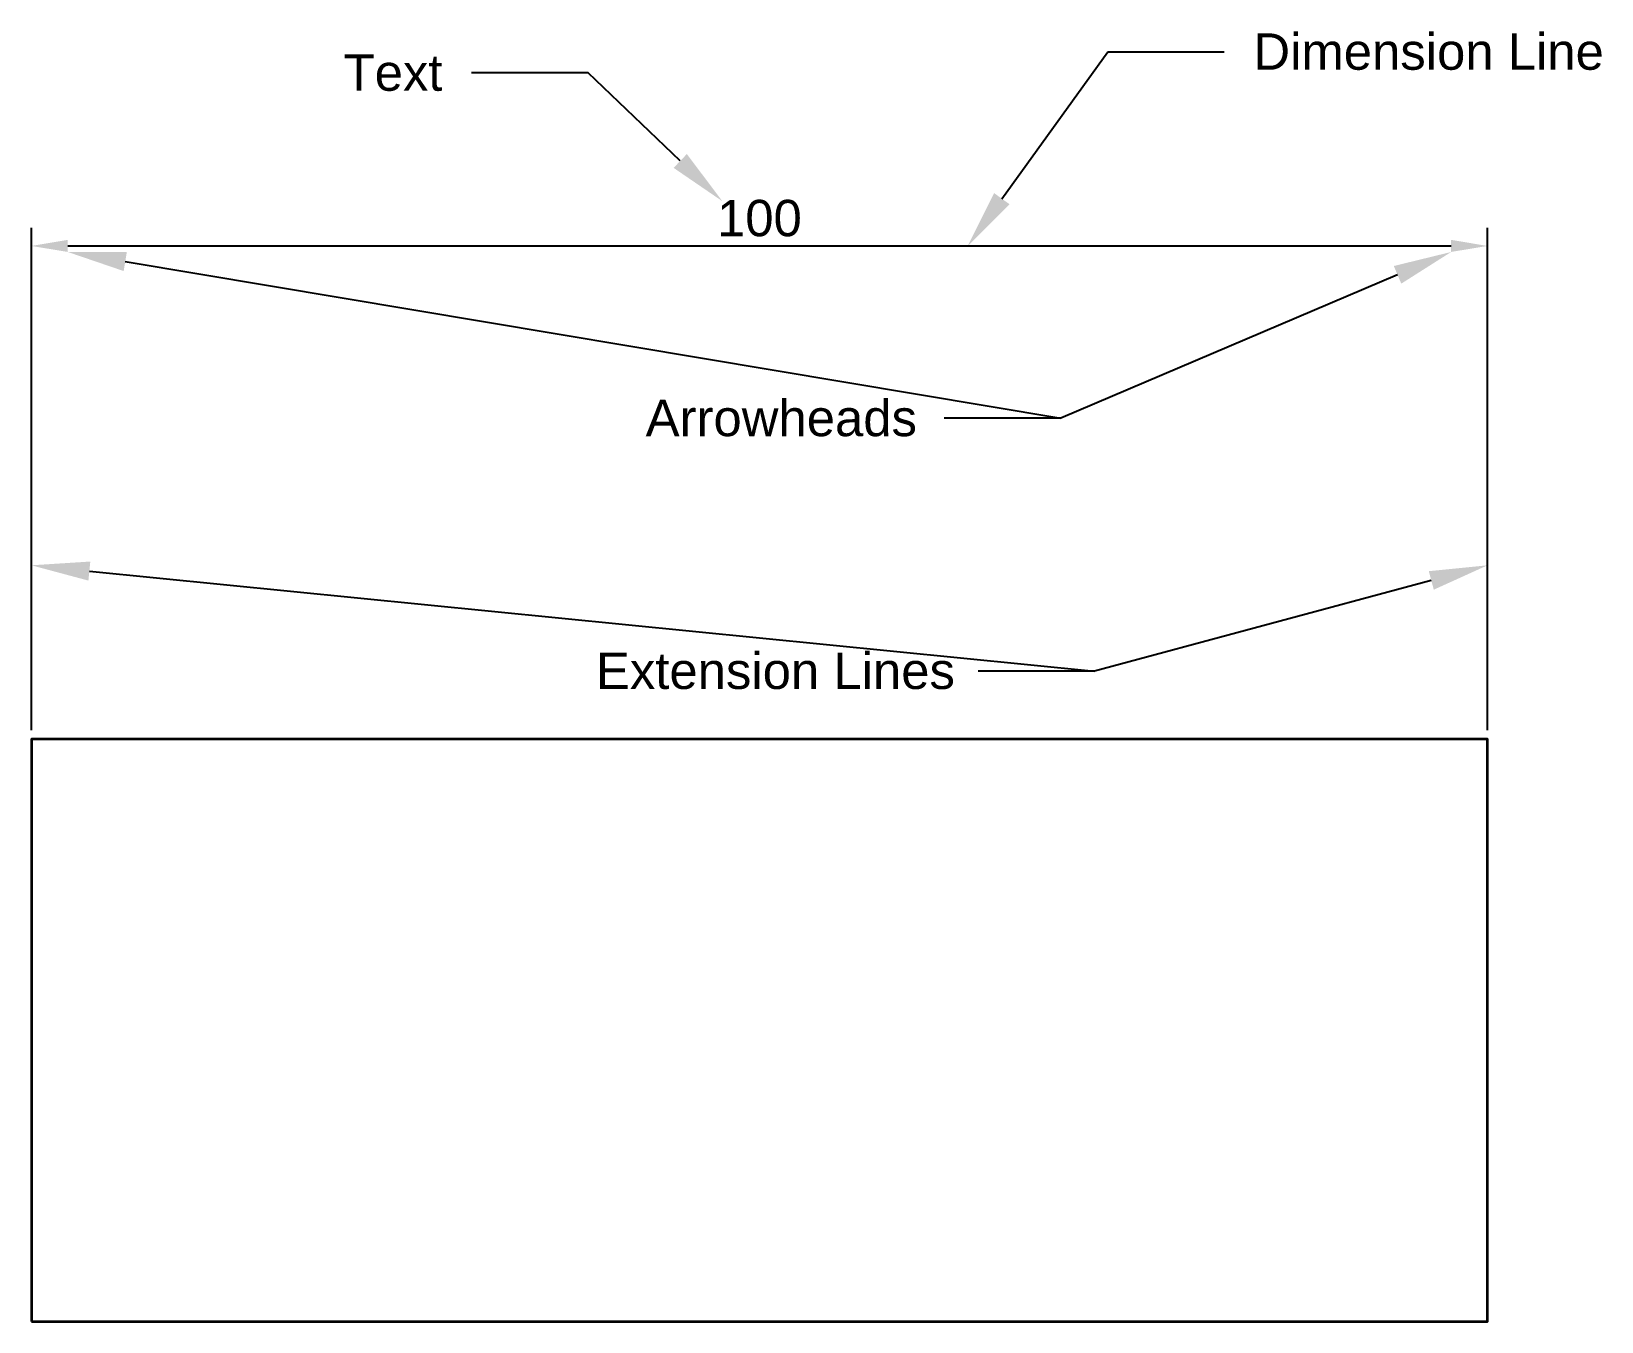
# Model space of a CAD drawing. Header units: millimetres. Extents: x 2209 to 2316, y 752 to 841.
import ezdxf
from ezdxf import colors
from ezdxf.entities.mleader import LeaderData, LeaderLine
from ezdxf.math import Vec2, Vec3

# ---------------------------------------------------------------- set-up
doc = ezdxf.new("R2010")
doc.units = ezdxf.units.MM
doc.layers.add('Cotas', color=1, linetype='Continuous')
doc.layers.add('setas', color=252, linetype='Continuous')
doc.layers.add('Peça', color=7, linetype='Continuous', lineweight=35)
doc.styles.get("Standard").update_dxf_attribs({"font": 'arial.ttf'})
doc.dimstyles.new('ISO-25', dxfattribs={"dimtxt": 2.5, "dimasz": 2.5, "dimexe": 1.25, "dimexo": 0.625, "dimtad": 1, "dimtxsty": 'Standard', "dimcen": 2.5, "dimadec": 0, "dimazin": 0, "dimtfac": 1, "dimtmove": 0, "dimatfit": 3, "dimfxl": 1, "dimarcsym": 0})

# ---------------------------------------------------------------- blocks, each defined once
blk = doc.blocks.new('*D1')
at = {"layer": 'Cotas', "color": 0, "lineweight": -2, "transparency": 16777216}
for p, q in [((2208.63, 792.71), (2208.63, 827.21)), ((2308.63, 792.71), (2308.63, 827.21)), ((2211.13, 825.96), (2306.13, 825.96))]:
    blk.add_line(p, q, dxfattribs=at)
at = {"layer": 'Cotas', "color": 0, "transparency": 16777216}
for points in [[(2211.13, 826.38), (2211.13, 825.55), (2208.63, 825.96)], [(2306.13, 826.38), (2306.13, 825.55), (2308.63, 825.96)]]:
    blk.add_solid(points, dxfattribs=at)
at = {"layer": 'Defpoints', "color": 0, "transparency": 16777216}
for p in [(2308.63, 825.96), (2208.63, 792.08), (2308.63, 792.08)]:
    blk.add_point(p, dxfattribs=at)
at = {"layer": 'Cotas', "color": 0, "transparency": 16777216, "insert": (2258.63, 827.86), "char_height": 2.5, "attachment_point": 5}
blk.add_mtext('100', dxfattribs=at)

msp = doc.modelspace()

# ---------------------------------------------------------------- linework, layer by layer
at = {"layer": 'Peça'}
msp.add_lwpolyline([(2208.634, 752.083), (2308.634, 752.083), (2308.634, 792.083), (2208.634, 792.083)], close=True, dxfattribs=at)

# ---------------------------------------------------------------- dimensions: what is measured, and where the dimension line sits
at = {"layer": 'Cotas'}
dim = msp.add_linear_dim(base=(2308.634, 825.962), p1=(2208.634, 792.083), p2=(2308.634, 792.083), dimstyle='ISO-25', dxfattribs=at)
dim.commit()
dim.dimension.update_dxf_attribs({"geometry": '*D1', "text_midpoint": (2258.634, 825.962), "dimtype": 160})

# ---------------------------------------------------------------- leaders
at = {"layer": 'setas'}
ml = msp.add_multileader_mtext('Standard', dxfattribs=at)
ml.set_content('Dimension Line', color=256)
ml.set_leader_properties()
ml.build(insert=Vec2(0, 0))
ctx = ml.context
ctx.base_point, ctx.char_height, ctx.plane_origin = Vec3(2290.553, 839.293), 2.5, Vec3(2272.94, 825.962)
notes = []
notes.append((ctx, [(0, (1, 1, 0), (2282.553, 839.293), (1, 0), 8, [(0, [(2272.94, 825.962)], 0, [])])]))
ctx.mtext.insert, ctx.mtext.flow_direction = Vec3(2292.553, 840.563), 5
ml = msp.add_multileader_mtext('Standard', dxfattribs=at)
ml.set_content('Text', color=256)
ml.set_leader_properties()
ml.build(insert=Vec2(0, 0))
ctx = ml.context
ctx.base_point, ctx.char_height, ctx.plane_origin = Vec3(2228.182, 837.846), 2.5, Vec3(2256.084, 829.034)
ctx.text_align_type = 2
notes.append((ctx, [(0, (1, 1, 0), (2246.867, 837.846), (-1, 0), 8, [(0, [(2256.084, 829.034)], 0, [])])]))
ctx.mtext.insert, ctx.mtext.alignment, ctx.mtext.flow_direction = Vec3(2236.867, 839.117), 3, 5
ml = msp.add_multileader_mtext('Standard', dxfattribs=at)
ml.set_content('Arrowheads', color=256)
ml.set_leader_properties()
ml.build(insert=Vec2(0, 0))
ctx = ml.context
ctx.base_point, ctx.char_height, ctx.plane_origin = Vec3(2248.819, 814.125), 2.5, Vec3(2211.134, 825.546)
notes.append((ctx, [(1, (1, 1, 0), (2279.32, 814.125), (-1, 0), 8, [(0, [(2211.134, 825.546)], 0, []), (1, [(2306.134, 825.546)], 0, [])])]))
ctx.mtext.insert, ctx.mtext.flow_direction = Vec3(2250.819, 815.396), 5
ml = msp.add_multileader_mtext('Standard', dxfattribs=at)
ml.set_content('Extension Lines', color=256)
ml.set_leader_properties()
ml.build(insert=Vec2(0, 0))
ctx = ml.context
ctx.base_point, ctx.char_height, ctx.plane_origin = Vec3(2245.403, 796.762), 2.5, Vec3(2208.634, 804.027)
notes.append((ctx, [(1, (1, 1, 0), (2281.649, 796.762), (-1, 0), 8, [(0, [(2208.634, 804.027)], 0, []), (1, [(2308.634, 804.027)], 0, [])])]))
ctx.mtext.insert, ctx.mtext.flow_direction = Vec3(2247.403, 798.033), 5
for ctx, leaders in notes:
    for number, flags, end, landing, length, lines in leaders:
        leader = LeaderData()
        leader.index, (leader.has_last_leader_line, leader.has_dogleg_vector, leader.attachment_direction) = number, flags
        leader.last_leader_point, leader.dogleg_vector, leader.dogleg_length = Vec3(end), Vec3(landing), length
        for number, points, colour, breaks in lines:
            line = LeaderLine()
            line.index, line.vertices, line.color, line.breaks = number, Vec3.list(points), colors.encode_raw_color(colour), breaks
            leader.lines.append(line)
        ctx.leaders.append(leader)

doc.saveas('drawing.dxf')
